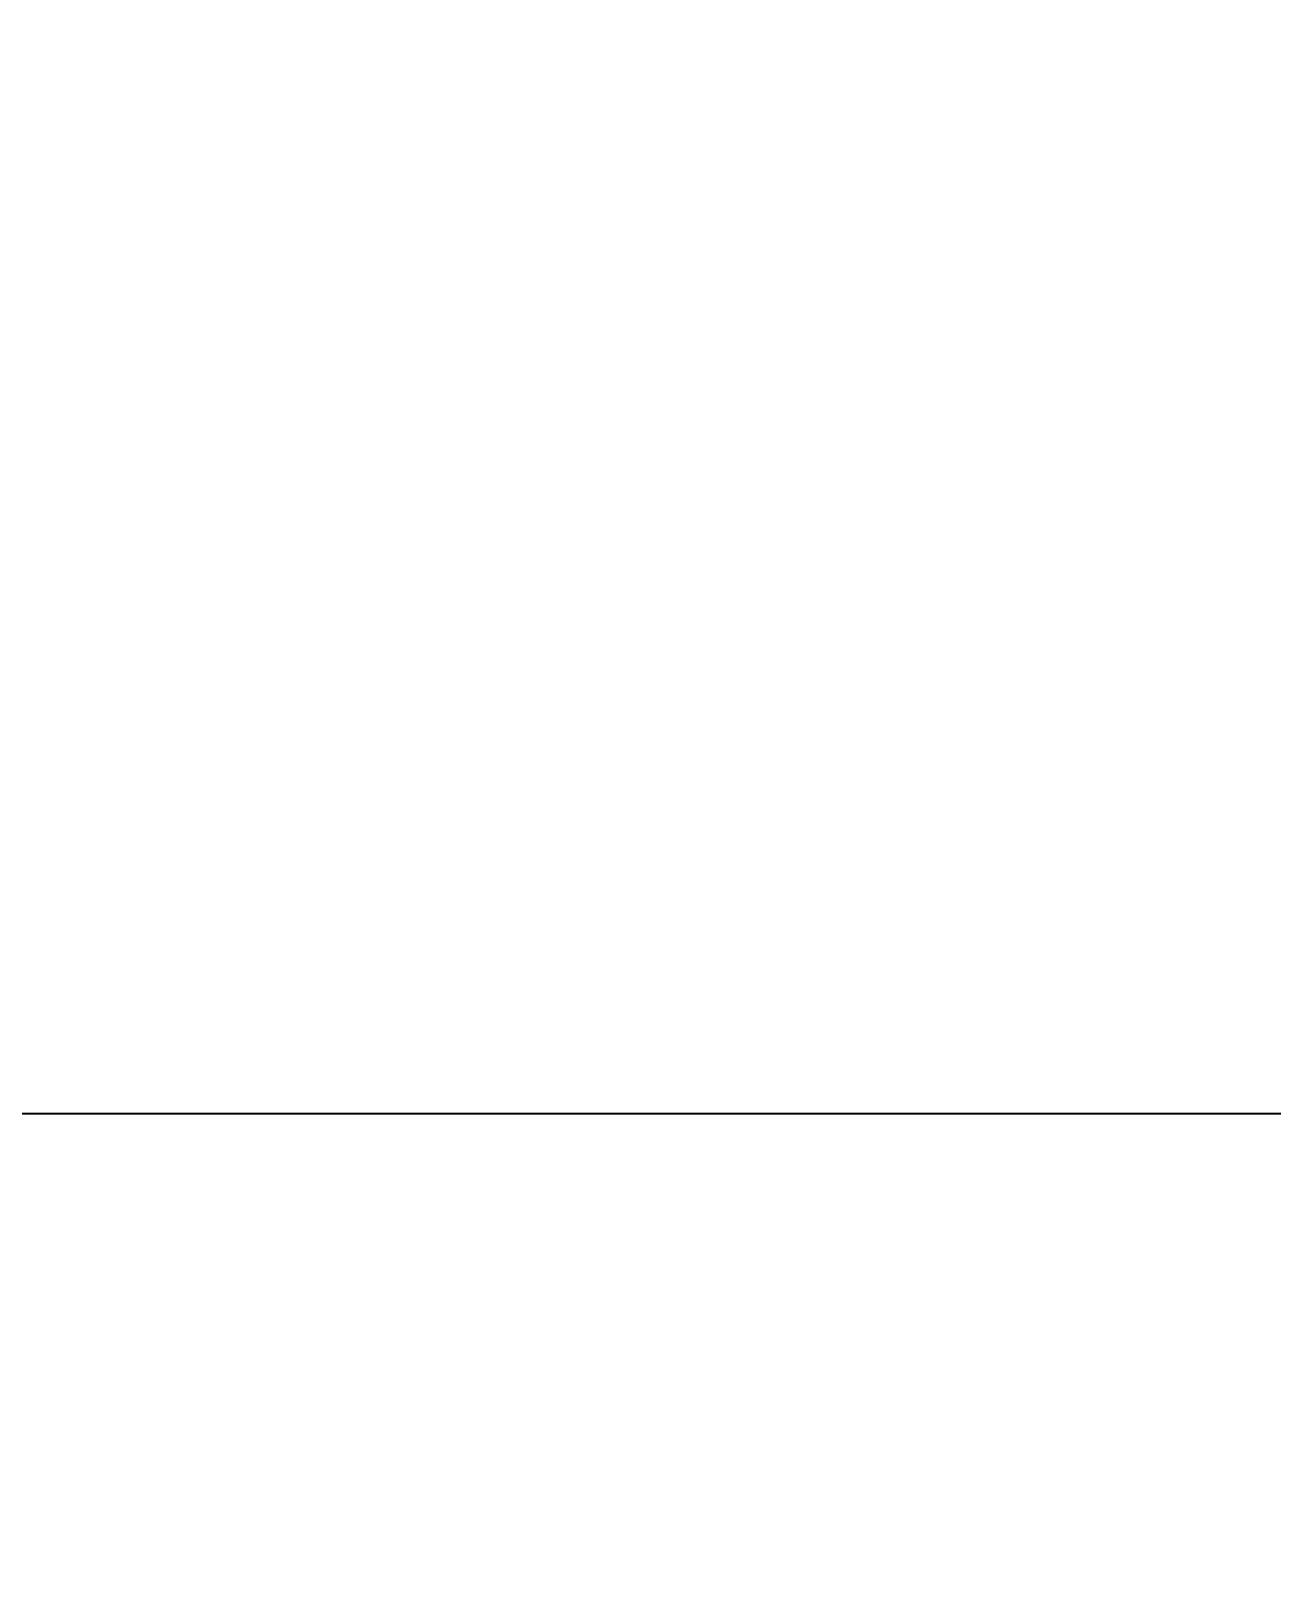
# Model space of a CAD drawing. Header units: metres. Extents: x 0 to 298, y 0 to 162.
# Drawn here: x 187.5391 to 187.7369, y 107.968 to 108.2153 of the extents above; entities that cross this region are included whole.
import ezdxf

# ---------------------------------------------------------------- set-up
doc = ezdxf.new("R2010")
doc.units = ezdxf.units.M
doc.header["$MEASUREMENT"] = 0
doc.styles.add('working', font='timesbd.ttf', dxfattribs={"height": 0.25})
doc.dimstyles.new('new model', dxfattribs={"dimtxt": 0.25, "dimasz": 0.23, "dimexe": 0.1, "dimexo": 0.1, "dimgap": 0, "dimtad": 0, "dimtoh": 1, "dimzin": 1, "dimdsep": 46, "dimtxsty": 'working', "dimcen": 0.09, "dimse1": 1, "dimse2": 1, "dimclrd": 8, "dimclre": 8, "dimclrt": 3, "dimadec": 1, "dimazin": 0, "dimtfac": 1, "dimtofl": 0, "dimtmove": 0, "dimatfit": 3, "dimfxl": 0, "dimtolj": 1, "dimtzin": 0, "dimlwd": -1, "dimlwe": -1, "dimarcsym": 0})

# ---------------------------------------------------------------- blocks, each defined once
blk = doc.blocks.new('*D80')
at = {"color": 8}
for p, q in [((181.01038, 108.04274), (184.13195, 108.04274)), ((187.87038, 108.04274), (184.74882, 108.04274))]:
    blk.add_line(p, q, dxfattribs=at)
at = {"color": 8, "lineweight": 35}
for points in [[(181.01038, 108.08107), (181.01038, 108.0044), (180.78038, 108.04274)], [(187.87038, 108.08107), (187.87038, 108.0044), (188.10038, 108.04274)]]:
    blk.add_solid(points, dxfattribs=at)
at = {"layer": 'Defpoints', "color": 0, "lineweight": 35}
for p in [(188.10038, 108.04274), (180.78038, 107.0472), (188.10038, 106.8172)]:
    blk.add_point(p, dxfattribs=at)
at = {"color": 3, "insert": (184.44038, 108.04274), "char_height": 0.25, "attachment_point": 5, "style": 'working'}
blk.add_mtext('\\A1;7.32', dxfattribs=at)
blk = doc.blocks.new('*D81')
at = {"color": 8}
for p, q in [((187.87038, 108.04274), (187.64038, 108.04274)), ((188.56038, 108.04274), (188.79038, 108.04274))]:
    blk.add_line(p, q, dxfattribs=at)
at = {"color": 8, "lineweight": 35}
for points in [[(187.87038, 108.08107), (187.87038, 108.0044), (188.10038, 108.04274)], [(188.56038, 108.08107), (188.56038, 108.0044), (188.33038, 108.04274)]]:
    blk.add_solid(points, dxfattribs=at)
at = {"layer": 'Defpoints', "color": 0, "lineweight": 35}
for p in [(188.33038, 108.04274), (188.33038, 107.0472), (188.10038, 106.8172)]:
    blk.add_point(p, dxfattribs=at)
at = {"color": 3, "insert": (188.21538, 108.39797), "char_height": 0.25, "attachment_point": 5, "style": 'working'}
blk.add_mtext('\\A1;0.23', dxfattribs=at)
blk = doc.blocks.new('*D256')
at = {"color": 8}
for p, q in [((173.36408, 108.97313), (198.7617, 108.97313)), ((224.97038, 108.97313), (199.57276, 108.97313))]:
    blk.add_line(p, q, dxfattribs=at)
at = {"color": 8, "lineweight": 35}
for points in [[(173.36408, 109.01146), (173.36408, 108.93479), (173.13408, 108.97313)], [(224.97038, 109.01146), (224.97038, 108.93479), (225.20038, 108.97313)]]:
    blk.add_solid(points, dxfattribs=at)
at = {"layer": 'Defpoints', "color": 0, "lineweight": 35}
for p in [(173.13408, 108.97313), (173.13408, 107.0472), (225.20038, 107.0472)]:
    blk.add_point(p, dxfattribs=at)
at = {"color": 3, "insert": (199.16723, 108.97313), "char_height": 0.25, "attachment_point": 5, "style": 'working'}
blk.add_mtext('\\A1;52.07', dxfattribs=at)

msp = doc.modelspace()

# ---------------------------------------------------------------- dimensions: what is measured, and where the dimension line sits
for base, p1, p2, override, picture, middle in [((173.13408, 108.97313), (225.20038, 107.0472), (173.13408, 107.0472), {"dimpost": '\\X'}, '*D256', (199.16723, 108.97313)), ((188.33038, 108.04274), (188.10038, 106.8172), (188.33038, 107.0472), {"dimpost": '\\X', "dimtmove": 2}, '*D81', (188.21538, 108.39797)), ((188.10038, 108.04274), (180.78038, 107.0472), (188.10038, 106.8172), {"dimpost": '\\X', "dimtmove": 2}, '*D80', (184.44038, 108.04274))]:
    dim = msp.add_linear_dim(base=base, p1=p1, p2=p2, dimstyle='new model', override=override)
    dim.commit()
    dim.dimension.update_dxf_attribs({"geometry": picture, "text_midpoint": middle})

doc.saveas('drawing.dxf')
